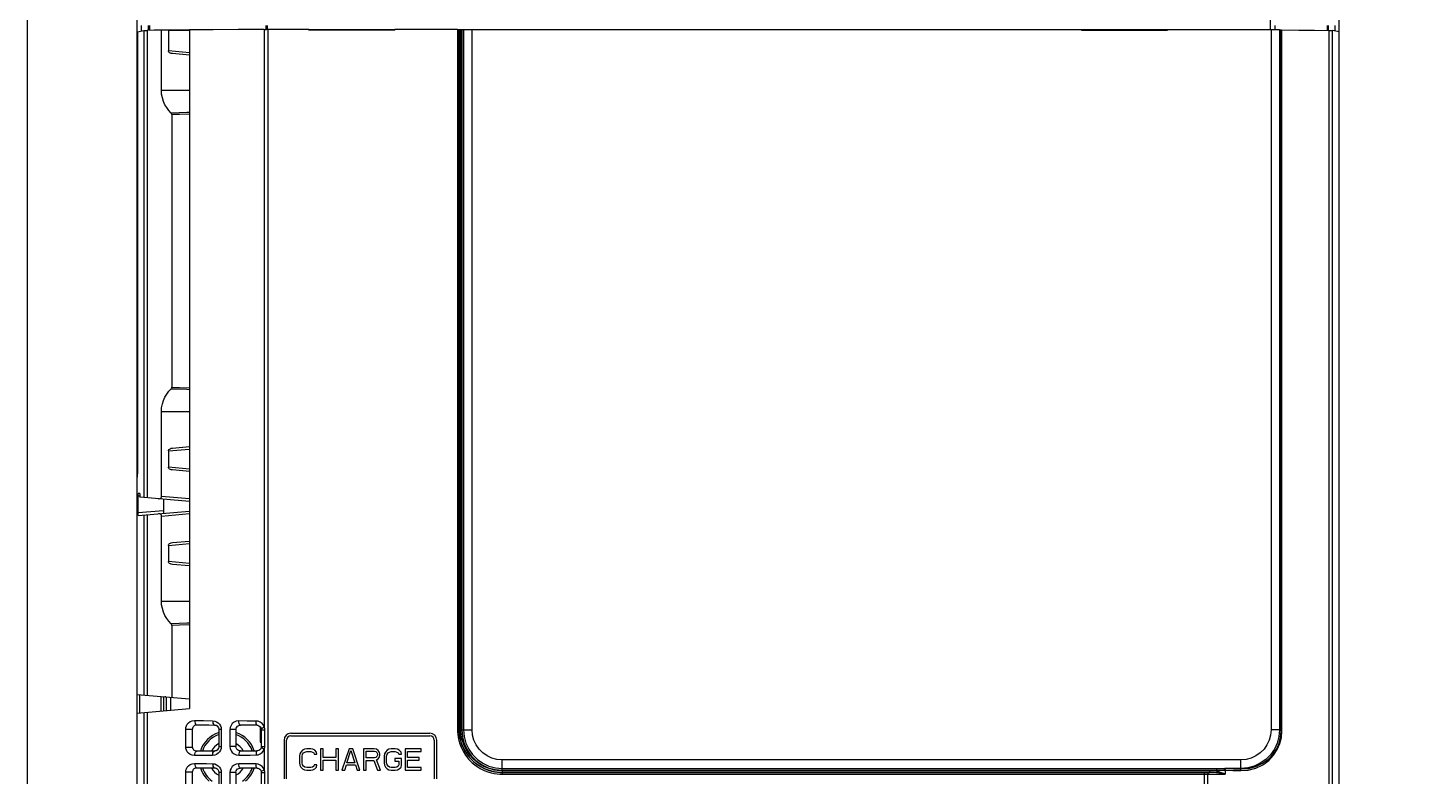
# Model space of a CAD drawing. Header units: inches. Extents: x 187 to 137830, y 99 to 66837.
# Drawn here: x 2822.1 to 2969.8, y 27595.4 to 27675.6 of the extents above; entities that cross this region are included whole.
import ezdxf

# ---------------------------------------------------------------- set-up
doc = ezdxf.new("R2010")
doc.units = ezdxf.units.IN
doc.header["$MEASUREMENT"] = 0
doc.layers.add('NETCHINH', color=7, linetype='Continuous', lineweight=30)

msp = doc.modelspace()

# ---------------------------------------------------------------- linework, layer by layer
at = {"color": 7, "linetype": 'Continuous'}
for p, q in [((2833.83, 27581.56), (2833.83, 27785.84)), ((2962.63, 27581.56), (2962.63, 27785.84)), ((2955.27, 27675.43), (2955.27, 27712.61)), ((2833.86, 27675.2), (2834.55, 27675.33)), ((2833.86, 27675.2), (2833.86, 27628.06)), ((2834.29, 27675.28), (2834.29, 27675.86)), ((2834.55, 27675.33), (2834.55, 27625.27)), ((2834.89, 27675.34), (2834.89, 27625.24)), ((2835.02, 27675.86), (2835.02, 27675.35)), ((2835.13, 27675.86), (2835.13, 27675.35)), ((2836.43, 27668.92), (2836.43, 27675.36)), ((2837.17, 27675.36), (2836.43, 27675.36)), ((2839.44, 27675.38), (2837.17, 27675.37)), ((2837.17, 27675.36), (2837.17, 27673.15)), ((2839.44, 27675.39), (2839.44, 27602.67)), ((2847.45, 27675.43), (2847.45, 27600.65)), ((2847.63, 27675.86), (2847.63, 27675.42)), ((2852.23, 27675.43), (2847.69, 27675.43)), ((2847.75, 27675.86), (2847.75, 27675.42)), ((2847.81, 27675.43), (2847.81, 27575.48)), ((2852.23, 27675.37), (2852.23, 27675.43)), ((2852.23, 27675.42), (2861.43, 27675.42)), ((2861.43, 27675.37), (2852.23, 27675.37)), ((2852.24, 27675.41), (2861.42, 27675.41)), ((2861.42, 27675.4), (2852.24, 27675.4)), ((2861.43, 27675.37), (2861.43, 27675.43)), ((2868.14, 27675.43), (2861.43, 27675.43)), ((2868.14, 27675.43), (2868.14, 27600.41)), ((2868.33, 27675.42), (2868.33, 27600.41)), ((2868.33, 27600.41), (2868.33, 27675.42)), ((2868.33, 27675.42), (2868.62, 27675.42)), ((2868.51, 27600.41), (2868.51, 27675.42)), ((2868.51, 27675.42), (2868.62, 27675.42)), ((2868.62, 27675.42), (2868.62, 27600.37)), ((2868.8, 27675.42), (2868.8, 27600.37)), ((2869.71, 27600.37), (2869.71, 27675.43)), ((2869.71, 27675.43), (2935.03, 27675.43)), ((2935.03, 27675.37), (2935.03, 27675.43)), ((2935.03, 27675.42), (2944.23, 27675.42)), ((2935.03, 27675.37), (2944.23, 27675.37)), ((2935.04, 27675.41), (2944.22, 27675.41)), ((2944.22, 27675.4), (2935.04, 27675.4)), ((2944.23, 27675.37), (2944.23, 27675.43)), ((2944.23, 27675.43), (2955.32, 27675.43)), ((2955.32, 27675.43), (2955.32, 27600.37)), ((2955.73, 27675.86), (2955.73, 27675.43)), ((2956.24, 27675.42), (2956.24, 27600.37)), ((2956.24, 27675.42), (2956.4, 27675.39)), ((2956.4, 27600.21), (2956.4, 27675.39)), ((2956.48, 27600.21), (2956.48, 27675.39)), ((2961.33, 27675.86), (2961.33, 27675.35)), ((2961.44, 27675.86), (2961.44, 27675.35)), ((2961.55, 27591.68), (2961.55, 27675.34)), ((2961.91, 27591.68), (2961.91, 27675.33)), ((2962.61, 27675.2), (2961.91, 27675.33)), ((2962.17, 27675.86), (2962.17, 27675.28)), ((2962.61, 27628.06), (2962.61, 27675.2)), ((2839.44, 27672.95), (2837.17, 27673.15)), ((2839.44, 27672.69), (2837.6, 27672.85)), ((2836.43, 27668.92), (2839.44, 27668.92)), ((2837.55, 27666.31), (2837.55, 27637.1)), ((2837.55, 27637.1), (2838.37, 27637.08)), ((2838.37, 27637.08), (2839.44, 27637.04)), ((2836.43, 27625.38), (2836.43, 27634.49)), ((2836.43, 27634.49), (2839.44, 27634.49)), ((2837.17, 27630.27), (2839.44, 27630.47)), ((2837.6, 27630.57), (2839.44, 27630.73)), ((2837.17, 27630.27), (2837.17, 27628.53)), ((2833.84, 27627.59), (2833.83, 27627.52)), ((2833.83, 27627.52), (2833.83, 27627.47)), ((2833.85, 27627.86), (2833.84, 27627.7)), ((2833.84, 27627.7), (2833.84, 27627.59)), ((2833.86, 27628.06), (2833.85, 27627.86)), ((2839.44, 27628.33), (2837.17, 27628.53)), ((2839.44, 27628.07), (2837.6, 27628.23)), ((2962.62, 27627.77), (2962.61, 27628.06)), ((2962.63, 27627.61), (2962.62, 27627.77)), ((2962.63, 27627.54), (2962.63, 27627.61)), ((2833.93, 27623.62), (2833.93, 27625.43)), ((2834.11, 27625.42), (2833.93, 27625.43)), ((2834.1, 27625.69), (2833.94, 27625.71)), ((2839.44, 27624.85), (2834.13, 27625.31)), ((2839.44, 27625.12), (2836.43, 27625.38)), ((2836.63, 27625.09), (2836.63, 27623.86)), ((2836.68, 27623.59), (2836.68, 27625.09)), ((2836.63, 27623.86), (2833.93, 27623.62)), ((2833.94, 27623.35), (2839.44, 27623.83)), ((2834.55, 27623.4), (2834.55, 27604.11)), ((2834.89, 27623.43), (2834.89, 27604.08)), ((2836.43, 27623.29), (2839.44, 27623.55)), ((2836.43, 27614.18), (2836.43, 27623.29)), ((2837.17, 27620.15), (2839.44, 27620.35)), ((2837.17, 27620.15), (2837.17, 27618.41)), ((2837.6, 27620.45), (2839.44, 27620.61)), ((2839.44, 27618.21), (2837.17, 27618.41)), ((2839.44, 27617.95), (2837.6, 27618.11)), ((2836.43, 27614.18), (2839.44, 27614.18)), ((2837.55, 27611.57), (2837.55, 27603.85)), ((2833.83, 27604.18), (2839.44, 27603.69)), ((2834.08, 27604.15), (2834.08, 27602.2)), ((2836.35, 27603.96), (2836.35, 27602.4)), ((2836.63, 27603.93), (2836.63, 27602.42)), ((2836.71, 27603.89), (2836.71, 27603.93)), ((2836.74, 27603.89), (2836.71, 27603.89)), ((2836.74, 27603.92), (2836.74, 27603.89)), ((2836.88, 27603.9), (2836.84, 27603.9)), ((2836.92, 27603.91), (2836.92, 27602.45)), ((2837.38, 27603.87), (2837.38, 27602.49)), ((2833.83, 27602.18), (2839.44, 27602.67)), ((2834.55, 27602.24), (2834.55, 27591.68)), ((2834.89, 27602.27), (2834.89, 27591.68)), ((2839.03, 27598.53), (2839.03, 27600.46)), ((2839.03, 27600.46), (2839.76, 27600.46)), ((2839.76, 27598.53), (2839.76, 27600.46)), ((2842.58, 27600.42), (2842.58, 27598.57)), ((2842.83, 27600.42), (2842.58, 27600.42)), ((2842.83, 27600.42), (2842.83, 27598.57)), ((2843.77, 27600.42), (2843.77, 27598.58)), ((2844.41, 27600.42), (2843.77, 27600.42)), ((2844.41, 27600.42), (2844.41, 27598.58)), ((2846.99, 27600.74), (2846.99, 27599.04)), ((2847.15, 27598.6), (2847.15, 27600.39)), ((2847.15, 27600.39), (2847.5, 27600.39)), ((2847.5, 27598.6), (2847.5, 27600.39)), ((2865.2, 27600), (2850.3, 27600)), ((2850.3, 27599.73), (2865.2, 27599.73)), ((2868.33, 27600.41), (2868.14, 27600.41)), ((2868.33, 27600.41), (2868.33, 27600.41)), ((2868.51, 27600.41), (2868.33, 27600.41)), ((2868.62, 27600.37), (2868.8, 27600.37)), ((2868.8, 27600.37), (2869.71, 27600.37)), ((2956.24, 27600.37), (2955.32, 27600.37)), ((2956.24, 27600.37), (2956.4, 27600.21)), ((2956.48, 27600.21), (2956.4, 27600.21)), ((2839.03, 27598.53), (2839.76, 27598.53)), ((2842.83, 27598.57), (2842.58, 27598.57)), ((2844.41, 27598.58), (2843.77, 27598.58)), ((2846.99, 27599.04), (2847.15, 27599.04)), ((2847.15, 27598.6), (2847.5, 27598.6)), ((2847.45, 27598.35), (2847.45, 27596.05)), ((2849.56, 27599.27), (2849.56, 27595.13)), ((2849.84, 27595.13), (2849.84, 27599.27)), ((2851.27, 27597.81), (2851.22, 27597.56)), ((2851.36, 27598), (2851.27, 27597.81)), ((2851.55, 27598.2), (2851.36, 27598)), ((2851.75, 27598.3), (2851.55, 27598.2)), ((2851.55, 27597.76), (2851.65, 27597.91)), ((2851.65, 27597.91), (2851.79, 27598)), ((2851.99, 27598.35), (2851.75, 27598.3)), ((2851.79, 27598), (2851.99, 27598.05)), ((2852.42, 27598.35), (2851.99, 27598.35)), ((2851.99, 27598.05), (2852.42, 27598.05)), ((2852.66, 27598.3), (2852.42, 27598.35)), ((2852.42, 27598.05), (2852.61, 27598)), ((2852.61, 27598), (2852.75, 27597.91)), ((2852.85, 27598.2), (2852.66, 27598.3)), ((2852.75, 27597.91), (2852.8, 27597.76)), ((2853.04, 27598), (2852.85, 27598.2)), ((2853.09, 27597.76), (2853.04, 27598)), ((2853.47, 27598.35), (2853.47, 27596.05)), ((2853.76, 27598.35), (2853.47, 27598.35)), ((2853.76, 27597.42), (2853.76, 27598.35)), ((2855.1, 27598.35), (2855.1, 27597.42)), ((2855.39, 27598.35), (2855.1, 27598.35)), ((2855.39, 27596.05), (2855.39, 27598.35)), ((2856.54, 27598.35), (2855.77, 27596.05)), ((2856.3, 27596.83), (2856.73, 27598.15)), ((2856.92, 27598.35), (2856.54, 27598.35)), ((2856.73, 27598.15), (2857.16, 27596.83)), ((2857.69, 27596.05), (2856.92, 27598.35)), ((2858.07, 27598.35), (2858.07, 27596.05)), ((2859.22, 27598.35), (2858.07, 27598.35)), ((2858.36, 27597.37), (2858.36, 27598.1)), ((2858.36, 27598.1), (2859.27, 27598.1)), ((2859.46, 27598.3), (2859.22, 27598.35)), ((2859.27, 27598.1), (2859.41, 27598.05)), ((2859.41, 27598.05), (2859.51, 27597.96)), ((2859.65, 27598.15), (2859.46, 27598.3)), ((2859.51, 27597.96), (2859.56, 27597.81)), ((2859.56, 27597.81), (2859.56, 27597.66)), ((2859.8, 27597.96), (2859.65, 27598.15)), ((2859.84, 27597.81), (2859.8, 27597.96)), ((2859.84, 27597.61), (2859.84, 27597.81)), ((2860.32, 27597.81), (2860.28, 27597.56)), ((2860.42, 27598), (2860.32, 27597.81)), ((2860.61, 27598.2), (2860.42, 27598)), ((2860.8, 27598.3), (2860.61, 27598.2)), ((2860.61, 27597.76), (2860.71, 27597.91)), ((2860.71, 27597.91), (2860.85, 27598)), ((2861.04, 27598.35), (2860.8, 27598.3)), ((2860.85, 27598), (2861.04, 27598.05)), ((2861.47, 27598.35), (2861.04, 27598.35)), ((2861.04, 27598.05), (2861.47, 27598.05)), ((2861.71, 27598.3), (2861.47, 27598.35)), ((2861.47, 27598.05), (2861.66, 27598)), ((2861.66, 27598), (2861.81, 27597.91)), ((2861.9, 27598.2), (2861.71, 27598.3)), ((2861.81, 27597.91), (2861.86, 27597.76)), ((2862.1, 27598), (2861.9, 27598.2)), ((2862.14, 27597.76), (2862.1, 27598)), ((2862.53, 27598.35), (2862.53, 27596.05)), ((2864.25, 27598.35), (2862.53, 27598.35)), ((2862.81, 27597.42), (2862.81, 27598.05)), ((2862.81, 27598.05), (2864.25, 27598.05)), ((2864.25, 27598.05), (2864.25, 27598.35)), ((2865.66, 27599.27), (2865.66, 27595.13)), ((2865.94, 27595.13), (2865.94, 27599.27)), ((2851.22, 27597.56), (2851.22, 27596.83)), ((2851.22, 27596.83), (2851.27, 27596.59)), ((2851.27, 27596.59), (2851.36, 27596.39)), ((2851.36, 27596.39), (2851.55, 27596.19)), ((2851.51, 27597.56), (2851.55, 27597.76)), ((2851.51, 27596.83), (2851.51, 27597.56)), ((2851.55, 27596.63), (2851.51, 27596.83)), ((2851.65, 27596.49), (2851.55, 27596.63)), ((2851.79, 27596.39), (2851.65, 27596.49)), ((2851.99, 27596.34), (2851.79, 27596.39)), ((2852.42, 27596.34), (2851.99, 27596.34)), ((2852.61, 27596.39), (2852.42, 27596.34)), ((2852.75, 27596.49), (2852.61, 27596.39)), ((2852.8, 27596.63), (2852.75, 27596.49)), ((2852.8, 27597.76), (2853.09, 27597.76)), ((2853.09, 27596.63), (2852.8, 27596.63)), ((2852.85, 27596.19), (2853.04, 27596.39)), ((2853.04, 27596.39), (2853.09, 27596.63)), ((2855.1, 27597.42), (2853.76, 27597.42)), ((2853.76, 27596.05), (2853.76, 27597.12)), ((2853.76, 27597.12), (2855.1, 27597.12)), ((2855.1, 27597.12), (2855.1, 27596.05)), ((2856.06, 27596.05), (2856.25, 27596.63)), ((2856.25, 27596.63), (2857.21, 27596.63)), ((2857.16, 27596.83), (2856.3, 27596.83)), ((2857.21, 27596.63), (2857.4, 27596.05)), ((2859.27, 27597.37), (2858.36, 27597.37)), ((2858.36, 27596.05), (2858.36, 27597.08)), ((2858.36, 27597.08), (2859.17, 27597.08)), ((2859.17, 27597.08), (2859.56, 27596.05)), ((2859.41, 27597.42), (2859.27, 27597.37)), ((2859.51, 27597.52), (2859.41, 27597.42)), ((2859.46, 27597.17), (2859.65, 27597.27)), ((2859.89, 27596.05), (2859.46, 27597.17)), ((2859.56, 27597.66), (2859.51, 27597.52)), ((2859.65, 27597.27), (2859.8, 27597.47)), ((2859.8, 27597.47), (2859.84, 27597.61)), ((2860.28, 27597.56), (2860.28, 27596.83)), ((2860.28, 27596.83), (2860.32, 27596.59)), ((2860.32, 27596.59), (2860.42, 27596.39)), ((2860.42, 27596.39), (2860.61, 27596.19)), ((2860.56, 27597.56), (2860.61, 27597.76)), ((2860.56, 27596.83), (2860.56, 27597.56)), ((2860.61, 27596.63), (2860.56, 27596.83)), ((2860.71, 27596.49), (2860.61, 27596.63)), ((2860.85, 27596.39), (2860.71, 27596.49)), ((2861.04, 27596.34), (2860.85, 27596.39)), ((2861.47, 27596.34), (2861.04, 27596.34)), ((2861.43, 27597.32), (2861.43, 27597.03)), ((2862.14, 27597.32), (2861.43, 27597.32)), ((2861.43, 27597.03), (2861.86, 27597.03)), ((2861.66, 27596.39), (2861.47, 27596.34)), ((2861.81, 27596.49), (2861.66, 27596.39)), ((2861.86, 27596.63), (2861.81, 27596.49)), ((2861.86, 27597.76), (2862.14, 27597.76)), ((2861.86, 27597.03), (2861.86, 27596.63)), ((2861.9, 27596.19), (2862.1, 27596.39)), ((2862.1, 27596.39), (2862.14, 27596.59)), ((2862.14, 27596.59), (2862.14, 27597.32)), ((2864.06, 27597.42), (2862.81, 27597.42)), ((2862.81, 27596.34), (2862.81, 27597.12)), ((2862.81, 27597.12), (2864.06, 27597.12)), ((2864.25, 27596.34), (2862.81, 27596.34)), ((2864.06, 27597.12), (2864.06, 27597.42)), ((2864.25, 27596.05), (2864.25, 27596.34)), ((2872.93, 27596.24), (2872.93, 27597.15)), ((2952.1, 27597.15), (2872.93, 27597.15)), ((2952.1, 27596.23), (2952.1, 27597.15)), ((2839.03, 27593.93), (2839.03, 27595.86)), ((2839.03, 27595.86), (2839.76, 27595.86)), ((2839.76, 27593.93), (2839.76, 27595.86)), ((2842.58, 27595.82), (2842.58, 27593.97)), ((2842.83, 27595.82), (2842.58, 27595.82)), ((2842.83, 27595.82), (2842.83, 27593.97)), ((2843.77, 27595.82), (2843.77, 27593.98)), ((2844.41, 27595.82), (2843.77, 27595.82)), ((2844.41, 27595.82), (2844.41, 27593.98)), ((2847.15, 27594), (2847.15, 27595.79)), ((2847.15, 27595.79), (2847.5, 27595.79)), ((2847.5, 27594), (2847.5, 27595.79)), ((2851.55, 27596.19), (2851.75, 27596.1)), ((2851.75, 27596.1), (2851.99, 27596.05)), ((2851.99, 27596.05), (2852.42, 27596.05)), ((2852.42, 27596.05), (2852.66, 27596.1)), ((2852.66, 27596.1), (2852.85, 27596.19)), ((2853.47, 27596.05), (2853.76, 27596.05)), ((2855.1, 27596.05), (2855.39, 27596.05)), ((2855.77, 27596.05), (2856.06, 27596.05)), ((2857.4, 27596.05), (2857.69, 27596.05)), ((2858.07, 27596.05), (2858.36, 27596.05)), ((2859.56, 27596.05), (2859.89, 27596.05)), ((2860.61, 27596.19), (2860.8, 27596.1)), ((2860.8, 27596.1), (2861.04, 27596.05)), ((2861.04, 27596.05), (2861.47, 27596.05)), ((2861.47, 27596.05), (2861.71, 27596.1)), ((2861.71, 27596.1), (2861.9, 27596.19)), ((2862.53, 27596.05), (2864.25, 27596.05)), ((2872.93, 27596.06), (2872.93, 27596.24)), ((2872.93, 27596.24), (2949.52, 27596.24)), ((2872.93, 27596.06), (2949.52, 27596.06)), ((2872.93, 27596), (2872.93, 27595.81)), ((2948.72, 27596), (2872.93, 27596)), ((2872.93, 27595.81), (2872.93, 27595.63)), ((2872.93, 27595.81), (2872.93, 27595.81)), ((2872.93, 27595.81), (2948.19, 27595.81)), ((2948.72, 27595.81), (2872.93, 27595.81)), ((2872.93, 27595.63), (2948.19, 27595.63)), ((2948.19, 27574.91), (2948.19, 27595.81)), ((2948.5, 27595.81), (2948.72, 27595.81)), ((2948.55, 27591.68), (2948.55, 27595.63)), ((2948.72, 27596), (2948.72, 27595.81)), ((2949.52, 27595.92), (2949.48, 27595.78)), ((2949.52, 27595.92), (2949.52, 27596.24)), ((2950.31, 27596.05), (2950.41, 27596.05)), ((2952.1, 27596.23), (2950.37, 27596.23)), ((2950.41, 27596.05), (2950.41, 27595.64)), ((2952.1, 27596.23), (2952.14, 27596.2))]:
    msp.add_line(p, q, dxfattribs=at)
for points in [[(2834.55, 27675.33), (2834.6, 27675.34), (2834.72, 27675.34), (2834.89, 27675.34)], [(2836.43, 27675.36), (2835.64, 27675.35), (2834.89, 27675.34)], [(2837.17, 27675.36), (2838.01, 27675.37), (2838.89, 27675.38), (2839.44, 27675.38)], [(2847.45, 27675.43), (2844.64, 27675.42), (2841.96, 27675.4), (2839.44, 27675.39)], [(2847.45, 27675.43), (2847.57, 27675.43), (2847.69, 27675.43)], [(2868.14, 27675.43), (2868.21, 27675.43), (2868.27, 27675.43), (2868.31, 27675.43), (2868.33, 27675.42)], [(2868.33, 27675.42), (2868.34, 27675.42), (2868.38, 27675.42), (2868.44, 27675.42), (2868.51, 27675.42)], [(2868.62, 27675.42), (2868.69, 27675.42), (2868.74, 27675.42), (2868.78, 27675.42), (2868.8, 27675.42)], [(2868.8, 27675.42), (2868.86, 27675.43), (2868.97, 27675.43), (2869.12, 27675.43), (2869.3, 27675.43), (2869.5, 27675.43), (2869.71, 27675.43)], [(2955.32, 27675.43), (2955.55, 27675.43), (2955.76, 27675.43), (2955.95, 27675.43), (2956.1, 27675.43), (2956.2, 27675.42), (2956.24, 27675.42)], [(2956.4, 27675.39), (2956.41, 27675.39), (2956.44, 27675.39), (2958.29, 27675.38)], [(2958.29, 27675.38), (2959.99, 27675.36), (2961.55, 27675.34)], [(2961.55, 27675.34), (2961.74, 27675.34), (2961.86, 27675.34), (2961.91, 27675.33)], [(2837.6, 27672.85), (2837.48, 27672.87), (2837.38, 27672.9), (2837.29, 27672.95), (2837.23, 27673.01), (2837.18, 27673.08), (2837.17, 27673.15)], [(2837.48, 27666.48), (2837.21, 27666.76), (2836.99, 27667.06), (2836.8, 27667.38), (2836.64, 27667.73), (2836.53, 27668.11), (2836.45, 27668.51), (2836.43, 27668.92)], [(2839.44, 27666.55), (2839.16, 27666.54), (2838.32, 27666.51), (2837.48, 27666.48)], [(2837.55, 27666.31), (2837.55, 27666.37), (2837.52, 27666.43), (2837.48, 27666.48)], [(2839.44, 27666.37), (2838.37, 27666.34), (2837.55, 27666.31)], [(2836.43, 27634.49), (2836.45, 27634.9), (2836.53, 27635.31), (2836.64, 27635.69), (2836.8, 27636.04), (2836.99, 27636.37), (2837.22, 27636.66), (2837.48, 27636.93)], [(2837.48, 27636.93), (2837.52, 27636.98), (2837.55, 27637.04), (2837.55, 27637.1)], [(2837.48, 27636.93), (2838.32, 27636.91), (2839.16, 27636.88), (2839.44, 27636.87)], [(2837.17, 27630.27), (2837.18, 27630.34), (2837.23, 27630.41), (2837.29, 27630.47), (2837.38, 27630.51), (2837.48, 27630.55), (2837.6, 27630.57)], [(2833.83, 27628.87), (2833.84, 27628.75), (2833.86, 27628.72)], [(2962.61, 27628.72), (2962.62, 27628.75), (2962.63, 27628.87)], [(2833.83, 27627.47), (2833.83, 27627.46), (2833.83, 27627.44)], [(2837.6, 27628.23), (2837.48, 27628.25), (2837.38, 27628.28), (2837.29, 27628.33), (2837.23, 27628.39), (2837.18, 27628.46), (2837.17, 27628.53)], [(2962.63, 27627.44), (2962.63, 27627.46), (2962.63, 27627.47), (2962.63, 27627.49), (2962.63, 27627.54)], [(2833.93, 27625.43), (2833.93, 27625.52), (2833.93, 27625.6), (2833.93, 27625.66), (2833.94, 27625.69), (2833.94, 27625.71)], [(2834.1, 27625.69), (2834.11, 27625.68), (2834.11, 27625.66), (2834.11, 27625.62), (2834.12, 27625.56), (2834.12, 27625.5)], [(2834.12, 27625.5), (2834.12, 27625.42), (2834.12, 27625.36), (2834.13, 27625.32), (2834.13, 27625.31)], [(2836.12, 27625.14), (2836.2, 27625.14), (2836.28, 27625.16), (2836.34, 27625.2), (2836.39, 27625.25), (2836.42, 27625.32), (2836.43, 27625.38)], [(2833.94, 27623.35), (2833.94, 27623.36), (2833.93, 27623.4), (2833.93, 27623.46), (2833.93, 27623.54), (2833.93, 27623.62)], [(2836.43, 27623.29), (2836.42, 27623.36), (2836.39, 27623.42), (2836.34, 27623.48), (2836.28, 27623.51), (2836.2, 27623.54), (2836.12, 27623.54)], [(2836.63, 27623.86), (2836.63, 27623.77), (2836.63, 27623.7), (2836.63, 27623.64), (2836.63, 27623.6), (2836.63, 27623.58)], [(2837.17, 27620.15), (2837.18, 27620.22), (2837.23, 27620.29), (2837.29, 27620.35), (2837.38, 27620.39), (2837.48, 27620.43), (2837.6, 27620.45)], [(2837.6, 27618.11), (2837.48, 27618.13), (2837.38, 27618.16), (2837.29, 27618.21), (2837.23, 27618.27), (2837.18, 27618.34), (2837.17, 27618.41)], [(2837.48, 27611.74), (2837.21, 27612.02), (2836.99, 27612.32), (2836.8, 27612.64), (2836.64, 27612.99), (2836.53, 27613.37), (2836.45, 27613.77), (2836.43, 27614.18)], [(2839.44, 27611.81), (2839.16, 27611.8), (2838.32, 27611.77), (2837.48, 27611.74)], [(2837.55, 27611.57), (2837.55, 27611.63), (2837.52, 27611.69), (2837.48, 27611.74)], [(2839.44, 27611.63), (2838.37, 27611.6), (2837.55, 27611.57)], [(2839.03, 27600.46), (2839.05, 27600.63), (2839.1, 27600.81), (2839.2, 27600.98), (2839.33, 27601.13), (2839.51, 27601.26), (2839.73, 27601.34), (2839.98, 27601.37)], [(2839.76, 27600.46), (2839.78, 27600.57), (2839.82, 27600.67), (2839.87, 27600.75), (2839.94, 27600.82), (2840.02, 27600.87), (2840.11, 27600.9), (2840.21, 27600.91), (2840.23, 27600.91)], [(2839.98, 27601.37), (2839.99, 27601.23), (2840.03, 27601.1), (2840.09, 27601), (2840.16, 27600.93), (2840.23, 27600.91)], [(2839.98, 27601.37), (2840.93, 27601.36), (2841.91, 27601.35)], [(2840.23, 27600.91), (2840.81, 27600.91), (2841.52, 27600.9), (2842.12, 27600.89)], [(2841.91, 27601.35), (2841.92, 27601.21), (2841.95, 27601.08), (2842, 27600.98), (2842.06, 27600.91), (2842.12, 27600.89)], [(2841.91, 27601.35), (2842.13, 27601.32), (2842.33, 27601.24), (2842.51, 27601.12), (2842.65, 27600.97), (2842.75, 27600.8), (2842.81, 27600.62), (2842.83, 27600.42)], [(2842.12, 27600.89), (2842.17, 27600.89), (2842.29, 27600.86), (2842.39, 27600.8), (2842.48, 27600.71), (2842.54, 27600.6), (2842.58, 27600.47), (2842.58, 27600.42)], [(2844.71, 27601.33), (2844.45, 27601.3), (2844.21, 27601.2), (2844.02, 27601.04), (2843.88, 27600.85), (2843.79, 27600.64), (2843.77, 27600.42)], [(2844.41, 27600.42), (2844.41, 27600.44), (2844.44, 27600.57), (2844.5, 27600.68), (2844.59, 27600.78), (2844.71, 27600.84), (2844.84, 27600.87), (2844.88, 27600.87)], [(2844.88, 27600.87), (2844.83, 27600.89), (2844.78, 27600.95), (2844.74, 27601.06), (2844.72, 27601.19), (2844.71, 27601.33)], [(2846.56, 27601.32), (2845.63, 27601.32), (2844.71, 27601.33)], [(2846.69, 27600.86), (2845.78, 27600.86), (2844.88, 27600.87)], [(2847.45, 27600.65), (2847.36, 27600.86), (2847.21, 27601.05), (2847.02, 27601.19), (2846.8, 27601.29), (2846.56, 27601.32)], [(2846.69, 27600.86), (2846.65, 27600.88), (2846.61, 27600.94), (2846.58, 27601.05), (2846.56, 27601.17), (2846.56, 27601.32)], [(2846.69, 27600.86), (2846.74, 27600.86), (2846.86, 27600.82), (2846.98, 27600.75), (2847.06, 27600.66), (2847.12, 27600.54), (2847.13, 27600.52)], [(2847.13, 27600.52), (2847.15, 27600.54), (2847.21, 27600.57), (2847.32, 27600.61), (2847.45, 27600.65)], [(2847.13, 27600.52), (2847.13, 27600.51), (2847.15, 27600.39)], [(2847.5, 27600.39), (2847.49, 27600.52), (2847.45, 27600.65)], [(2868.14, 27600.41), (2868.15, 27600.16), (2868.17, 27599.88), (2868.21, 27599.58), (2868.29, 27599.25), (2868.39, 27598.89), (2868.54, 27598.51), (2868.74, 27598.1), (2869, 27597.67), (2869.34, 27597.25), (2869.73, 27596.85), (2870.16, 27596.51), (2870.59, 27596.24), (2871, 27596.03), (2871.39, 27595.88), (2871.75, 27595.77), (2872.09, 27595.7), (2872.4, 27595.66), (2872.68, 27595.64), (2872.93, 27595.63)], [(2868.33, 27600.41), (2868.33, 27600.17), (2868.35, 27599.91), (2868.4, 27599.61), (2868.46, 27599.29), (2868.56, 27598.95), (2868.71, 27598.58), (2868.9, 27598.19), (2869.15, 27597.78), (2869.48, 27597.37), (2869.86, 27596.99), (2870.27, 27596.66), (2870.68, 27596.4), (2871.07, 27596.2), (2871.45, 27596.06), (2871.8, 27595.95), (2872.12, 27595.88), (2872.42, 27595.84), (2872.68, 27595.82), (2872.93, 27595.81)], [(2872.93, 27595.81), (2872.67, 27595.82), (2872.39, 27595.85), (2872.07, 27595.89), (2871.73, 27595.97), (2871.36, 27596.09), (2870.97, 27596.25), (2870.55, 27596.47), (2870.13, 27596.76), (2869.71, 27597.13), (2869.33, 27597.54), (2869.03, 27597.98), (2868.79, 27598.4), (2868.62, 27598.81), (2868.49, 27599.19), (2868.41, 27599.54), (2868.36, 27599.86), (2868.34, 27600.15), (2868.33, 27600.41)], [(2872.93, 27596), (2872.68, 27596.01), (2872.41, 27596.03), (2872.11, 27596.07), (2871.78, 27596.15), (2871.43, 27596.26), (2871.05, 27596.42), (2870.65, 27596.63), (2870.24, 27596.91), (2869.84, 27597.26), (2869.48, 27597.66), (2869.18, 27598.07), (2868.96, 27598.48), (2868.79, 27598.87), (2868.67, 27599.24), (2868.59, 27599.57), (2868.54, 27599.88), (2868.52, 27600.16), (2868.51, 27600.41)], [(2868.62, 27600.37), (2868.69, 27599.62), (2868.88, 27598.9), (2869.2, 27598.22), (2869.63, 27597.6), (2870.16, 27597.07), (2870.78, 27596.64), (2871.45, 27596.32), (2872.18, 27596.13), (2872.93, 27596.06)], [(2868.8, 27600.37), (2868.87, 27599.65), (2869.05, 27598.96), (2869.36, 27598.31), (2869.77, 27597.72), (2870.28, 27597.21), (2870.87, 27596.8), (2871.52, 27596.49), (2872.21, 27596.31), (2872.93, 27596.24)], [(2872.93, 27597.15), (2872.37, 27597.2), (2871.83, 27597.34), (2871.32, 27597.58), (2870.86, 27597.9), (2870.46, 27598.3), (2870.14, 27598.76), (2869.91, 27599.27), (2869.76, 27599.81), (2869.71, 27600.37)], [(2952.07, 27596.01), (2952.89, 27596.07), (2953.7, 27596.28), (2954.43, 27596.63), (2955.08, 27597.1), (2955.6, 27597.65), (2955.99, 27598.26), (2956.27, 27598.9), (2956.43, 27599.55), (2956.48, 27600.21)], [(2955.32, 27600.37), (2955.27, 27599.81), (2955.12, 27599.27), (2954.89, 27598.76), (2954.57, 27598.3), (2954.17, 27597.9), (2953.71, 27597.58), (2953.2, 27597.34), (2952.66, 27597.2), (2952.1, 27597.15)], [(2956.24, 27600.37), (2956.17, 27599.65), (2955.99, 27598.95), (2955.68, 27598.3), (2955.27, 27597.71), (2954.76, 27597.2), (2954.17, 27596.79), (2953.52, 27596.48), (2952.82, 27596.29), (2952.1, 27596.23)], [(2952.14, 27596.2), (2952.93, 27596.25), (2953.71, 27596.45), (2954.42, 27596.79), (2955.04, 27597.23), (2955.55, 27597.76), (2955.93, 27598.35), (2956.19, 27598.96), (2956.35, 27599.58), (2956.4, 27600.21)], [(2839.98, 27597.62), (2839.73, 27597.65), (2839.51, 27597.74), (2839.33, 27597.86), (2839.2, 27598.02), (2839.1, 27598.19), (2839.05, 27598.36), (2839.03, 27598.53)], [(2840.23, 27598.08), (2840.21, 27598.08), (2840.12, 27598.09), (2840.03, 27598.13), (2839.95, 27598.17), (2839.88, 27598.24), (2839.82, 27598.32), (2839.78, 27598.42), (2839.76, 27598.53)], [(2839.98, 27597.62), (2839.99, 27597.77), (2840.03, 27597.9), (2840.09, 27598), (2840.16, 27598.06), (2840.23, 27598.08)], [(2842.12, 27598.1), (2841.53, 27598.1), (2840.82, 27598.09), (2840.23, 27598.08)], [(2842.83, 27598.57), (2842.81, 27598.38), (2842.75, 27598.2), (2842.65, 27598.02), (2842.51, 27597.87), (2842.33, 27597.75), (2842.13, 27597.67), (2841.91, 27597.64)], [(2841.91, 27597.64), (2841.92, 27597.79), (2841.95, 27597.92), (2842, 27598.02), (2842.06, 27598.08), (2842.12, 27598.1)], [(2842.58, 27598.57), (2842.58, 27598.54), (2842.55, 27598.41), (2842.48, 27598.29), (2842.4, 27598.2), (2842.29, 27598.14), (2842.17, 27598.11), (2842.12, 27598.1)], [(2843.77, 27598.58), (2843.79, 27598.36), (2843.88, 27598.14), (2844.02, 27597.95), (2844.21, 27597.8), (2844.45, 27597.7), (2844.71, 27597.67)], [(2844.88, 27598.13), (2844.83, 27598.13), (2844.7, 27598.16), (2844.59, 27598.22), (2844.49, 27598.32), (2844.43, 27598.44), (2844.41, 27598.58)], [(2844.88, 27598.13), (2844.83, 27598.1), (2844.78, 27598.04), (2844.74, 27597.94), (2844.72, 27597.81), (2844.71, 27597.67)], [(2844.88, 27598.13), (2845.48, 27598.13), (2846.08, 27598.13), (2846.69, 27598.14)], [(2846.56, 27597.68), (2846.8, 27597.71), (2847.02, 27597.8), (2847.21, 27597.95), (2847.36, 27598.13), (2847.45, 27598.35)], [(2846.69, 27598.14), (2846.65, 27598.12), (2846.61, 27598.05), (2846.58, 27597.95), (2846.56, 27597.82), (2846.56, 27597.68)], [(2847.13, 27598.47), (2847.12, 27598.44), (2847.06, 27598.33), (2846.97, 27598.24), (2846.86, 27598.17), (2846.73, 27598.14), (2846.69, 27598.14)], [(2847.15, 27598.6), (2847.15, 27598.58), (2847.13, 27598.47)], [(2847.13, 27598.47), (2847.15, 27598.46), (2847.21, 27598.43), (2847.32, 27598.39), (2847.45, 27598.35)], [(2847.45, 27598.35), (2847.49, 27598.47), (2847.5, 27598.6)], [(2839.03, 27595.86), (2839.05, 27596.04), (2839.1, 27596.21), (2839.2, 27596.38), (2839.33, 27596.53), (2839.51, 27596.66), (2839.73, 27596.74), (2839.98, 27596.77)], [(2841.91, 27597.64), (2841.25, 27597.64), (2840.61, 27597.63), (2839.98, 27597.62)], [(2839.98, 27596.77), (2839.99, 27596.63), (2840.03, 27596.5), (2840.09, 27596.4), (2840.16, 27596.33), (2840.23, 27596.31)], [(2839.98, 27596.77), (2840.61, 27596.77), (2841.25, 27596.76), (2841.91, 27596.75)], [(2841.91, 27596.75), (2841.92, 27596.61), (2841.95, 27596.48), (2842, 27596.38), (2842.06, 27596.31), (2842.12, 27596.29)], [(2841.91, 27596.75), (2842.13, 27596.72), (2842.33, 27596.64), (2842.51, 27596.52), (2842.65, 27596.37), (2842.75, 27596.2), (2842.81, 27596.02), (2842.83, 27595.82)], [(2844.71, 27596.73), (2844.45, 27596.7), (2844.21, 27596.6), (2844.02, 27596.44), (2843.88, 27596.25), (2843.79, 27596.04), (2843.77, 27595.82)], [(2844.71, 27597.67), (2845.32, 27597.67), (2845.93, 27597.67), (2846.56, 27597.68)], [(2844.88, 27596.27), (2844.83, 27596.29), (2844.78, 27596.35), (2844.74, 27596.46), (2844.72, 27596.59), (2844.71, 27596.73)], [(2846.56, 27596.72), (2845.93, 27596.72), (2845.32, 27596.73), (2844.71, 27596.73)], [(2847.45, 27596.05), (2847.36, 27596.26), (2847.21, 27596.45), (2847.02, 27596.59), (2846.8, 27596.69), (2846.56, 27596.72)], [(2846.69, 27596.26), (2846.65, 27596.28), (2846.61, 27596.34), (2846.58, 27596.45), (2846.56, 27596.57), (2846.56, 27596.72)], [(2839.76, 27595.86), (2839.78, 27595.97), (2839.82, 27596.07), (2839.87, 27596.15), (2839.94, 27596.22), (2840.02, 27596.27), (2840.11, 27596.3), (2840.21, 27596.31), (2840.23, 27596.31)], [(2840.23, 27596.31), (2840.81, 27596.31), (2841.52, 27596.3), (2842.12, 27596.29)], [(2842.12, 27596.29), (2842.17, 27596.29), (2842.29, 27596.26), (2842.39, 27596.2), (2842.48, 27596.11), (2842.54, 27596), (2842.58, 27595.87), (2842.58, 27595.82)], [(2844.41, 27595.82), (2844.41, 27595.84), (2844.44, 27595.97), (2844.5, 27596.08), (2844.59, 27596.18), (2844.71, 27596.24), (2844.84, 27596.27), (2844.88, 27596.27)], [(2846.69, 27596.26), (2846.08, 27596.26), (2845.48, 27596.27), (2844.88, 27596.27)], [(2846.69, 27596.26), (2846.74, 27596.26), (2846.86, 27596.22), (2846.98, 27596.15), (2847.06, 27596.06), (2847.12, 27595.94), (2847.13, 27595.92)], [(2847.13, 27595.92), (2847.15, 27595.94), (2847.21, 27595.97), (2847.32, 27596.01), (2847.45, 27596.05)], [(2847.13, 27595.92), (2847.13, 27595.91), (2847.15, 27595.79)], [(2847.5, 27595.79), (2847.49, 27595.92), (2847.45, 27596.05)], [(2948.19, 27595.81), (2948.35, 27595.81), (2948.5, 27595.81)], [(2948.19, 27595.63), (2948.37, 27595.63), (2948.55, 27595.63)], [(2948.5, 27595.81), (2948.52, 27595.8), (2948.53, 27595.76), (2948.54, 27595.7), (2948.55, 27595.63)], [(2948.55, 27595.63), (2949.1, 27595.63), (2949.73, 27595.64), (2950.41, 27595.64)], [(2949.52, 27595.92), (2949.27, 27595.97), (2949.01, 27595.99), (2948.72, 27596)], [(2949.48, 27595.78), (2949.25, 27595.8), (2949, 27595.81), (2948.72, 27595.81)], [(2950.41, 27595.64), (2950.33, 27595.65), (2950.24, 27595.67), (2950.13, 27595.69), (2950.01, 27595.71), (2949.88, 27595.73), (2949.75, 27595.75), (2949.61, 27595.76), (2949.48, 27595.78)], [(2949.52, 27596.24), (2949.8, 27596.24), (2950.09, 27596.24), (2950.47, 27596.23)], [(2949.52, 27596.06), (2949.78, 27596.06), (2950.05, 27596.05), (2950.31, 27596.05)], [(2950.41, 27595.64), (2950.34, 27595.67), (2950.25, 27595.7), (2950.14, 27595.74), (2950.03, 27595.78), (2949.9, 27595.82), (2949.77, 27595.86), (2949.64, 27595.89), (2949.52, 27595.92)], [(2950.31, 27596.05), (2950.32, 27596.12), (2950.33, 27596.17), (2950.35, 27596.22), (2950.37, 27596.23)], [(2950.41, 27596.05), (2950.41, 27596.11), (2950.43, 27596.17), (2950.45, 27596.21), (2950.47, 27596.23)], [(2950.41, 27596.05), (2951.24, 27596.03), (2952.07, 27596.01)], [(2950.47, 27596.23), (2951.31, 27596.21), (2952.14, 27596.2)], [(2952.07, 27596.01), (2952.07, 27596.08), (2952.09, 27596.14), (2952.11, 27596.18), (2952.14, 27596.2)]]:
    msp.add_lwpolyline(points, dxfattribs=at)
for centre, radius, start, end in [((2843.49, 27597.2), 3.02, 107.6234, 162.8447), ((2843.49, 27597.2), 2.82, 108.9567, 161.5021), ((2843.49, 27597.2), 3.02, 18.0957, 72.2237), ((2843.49, 27597.2), 2.82, 19.4228, 70.8852), ((2850.3, 27599.27), 0.736, 90, 180), ((2850.3, 27599.27), 0.46, 90, 180), ((2865.2, 27599.27), 0.736, 0, 90), ((2865.2, 27599.27), 0.46, 0, 90), ((2843.49, 27597.2), 1.93, 118.2986, 152.0803), ((2843.49, 27597.2), 1.93, 28.8295, 61.4561), ((2843.49, 27597.2), 3.02, 197.1564, 229.9665), ((2843.49, 27597.2), 2.82, 198.496, 235.0885), ((2843.49, 27597.2), 1.93, 207.9185, 241.7016), ((2843.49, 27597.2), 1.93, 298.5441, 331.1693), ((2843.49, 27597.2), 2.82, 304.912, 340.576), ((2843.49, 27597.2), 3.02, 310.2456, 341.9053)]:
    msp.add_arc(centre, radius, start, end, dxfattribs=at)
at = {"layer": 'NETCHINH', "color": 5}
msp.add_lwpolyline([(2822.08, 28055.14), (3303.67, 28055.14), (3303.67, 27063.7), (2822.08, 27063.7)], close=True, dxfattribs=at)

doc.saveas('drawing.dxf')
